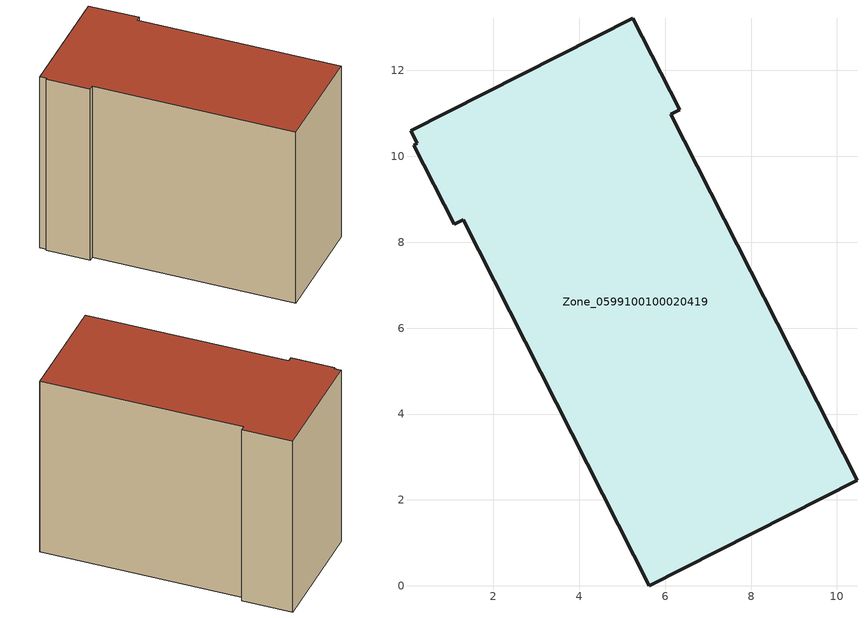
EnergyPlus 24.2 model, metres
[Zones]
Zone_0599100100020419
 floor ground (C_G): 0.15,10.26 0.23,10.31 0.07,10.6 5.25,13.22 6.34,11.09 6.13,10.98 10.47,2.45 5.63,0 1.3,8.53 1.09,8.42 z3.37
 wall outside (C_F): 1.3,8.53 5.63,0 10.47,2.45 6.13,10.98 6.34,11.09 5.25,13.22 0.07,10.6 0.23,10.31 0.15,10.26 1.09,8.42 1.3,8.53 z3.37:12.47
 roof outside (C_R): 0.23,10.31 0.15,10.26 1.09,8.42 1.3,8.53 5.63,0 10.47,2.45 6.13,10.98 6.34,11.09 5.25,13.22 0.07,10.6 z12.47
[BUILDING]
Pand.0599100100020419: North Axis=0; Terrain=City; Loads Convergence Tolerance Value=0.04; Temperature Convergence Tolerance Value=0.4; Solar Distribution=FullExterior; Maximum Number of Warmup Days=25; Minimum Number of Warmup Days=1
[Site:Location]
Rotterdam.The.Hague.AP_ZH_NLD Design_Conditions: Latitude=51.96; Longitude=4.45; Time Zone=1; Elevation=-4.5
[SITE:GROUNDTEMPERATURE:BUILDINGSURFACE]
18, 18, 18, 18, 18, 18, 18, 18, 18, 18, 18, 18
[MATERIAL] Thermal Absorptance=0.9; Solar Absorptance=0.7; Visible Absorptance=0.7
Name | Roughness | Thickness | Conductivity | Density | Specific Heat
G.TI.2015-2018 | MediumSmooth | 0.15 | 0.0428571 | 540 | 1210
F.TI.2015-2018 | Rough | 0.3 | 0.0666667 | 1920 | 840
R.TI.2015-2018 | MediumRough | 0.2 | 0.0333333 | 1500 | 1000
[CONSTRUCTION]
C_G: G.TI.2015-2018
C_F: F.TI.2015-2018
C_R: R.TI.2015-2018
[ZONE]
Zone_0599100100020419: Type=1; Multiplier=1; Ceiling Height=Autocalculate; Volume=Autocalculate; Floor Area=autocalculate; Part of Total Floor Area=Yes
[ZONEINFILTRATION:DESIGNFLOWRATE]
Infil_Zone_0599100100020419: Zone or ZoneList or Space or SpaceList=Zone_0599100100020419; Schedule=AlwaysOn; Design Flow Rate Calculation Method=Flow/Area; Flow Rate per Floor Area=0.0015; Constant Term Coefficient=1; Temperature Term Coefficient=0; Velocity Term Coefficient=0; Velocity Squared Term Coefficient=0
[HVACTEMPLATE:ZONE:IDEALLOADSAIRSYSTEM]
Zone_0599100100020419: Maximum Heating Supply Air Temperature=50; Minimum Cooling Supply Air Temperature=13; Maximum Heating Supply Air Humidity Ratio=0.0156; Minimum Cooling Supply Air Humidity Ratio=0.0077; Heating Limit=NoLimit; Cooling Limit=NoLimit; Dehumidification Control Type=ConstantSensibleHeatRatio; Cooling Sensible Heat Ratio=0.7; Dehumidification Setpoint=60; Humidification Control Type=None; Humidification Setpoint=30; Outdoor Air Method=None; Outdoor Air Flow Rate per Person=0.00944; Outdoor Air Flow Rate per Zone Floor Area=0; Outdoor Air Flow Rate per Zone=0; Demand Controlled Ventilation Type=None; Outdoor Air Economizer Type=NoEconomizer; Heat Recovery Type=None; Sensible Heat Recovery Effectiveness=0.7; Latent Heat Recovery Effectiveness=0.65
[ZONECONTROL:THERMOSTAT]
ThermostatControl_Zone_0599100100020419: Zone or ZoneList=Zone_0599100100020419; Control Type Schedule=DualSetpointControlType; Control 1=Thermostat_Zone_0599100100020419; Temperature Difference Between Cutout And Setpoint=0
[THERMOSTATSETPOINT:DUALSETPOINT]
Thermostat_Zone_0599100100020419: Heating Setpoint Temperature Schedule=HeatingSetpoint_Zone_0599100100020419; Cooling Setpoint Temperature Schedule=CoolingSetpoint_Zone_0599100100020419
[SCHEDULE:COMPACT]
HeatingSetpoint_Zone_0599100100020419: Through: 12/31, For: AllDays, Until: 24:00, 21
CoolingSetpoint_Zone_0599100100020419: Through: 12/31, For: AllDays, Until: 24:00, 24
DualSetpointControlType: Through: 12/31, For: AllDays, Until: 24:00, 4
AlwaysOn: Through: 12/31, For: AllDays, Until: 24:00, 1
